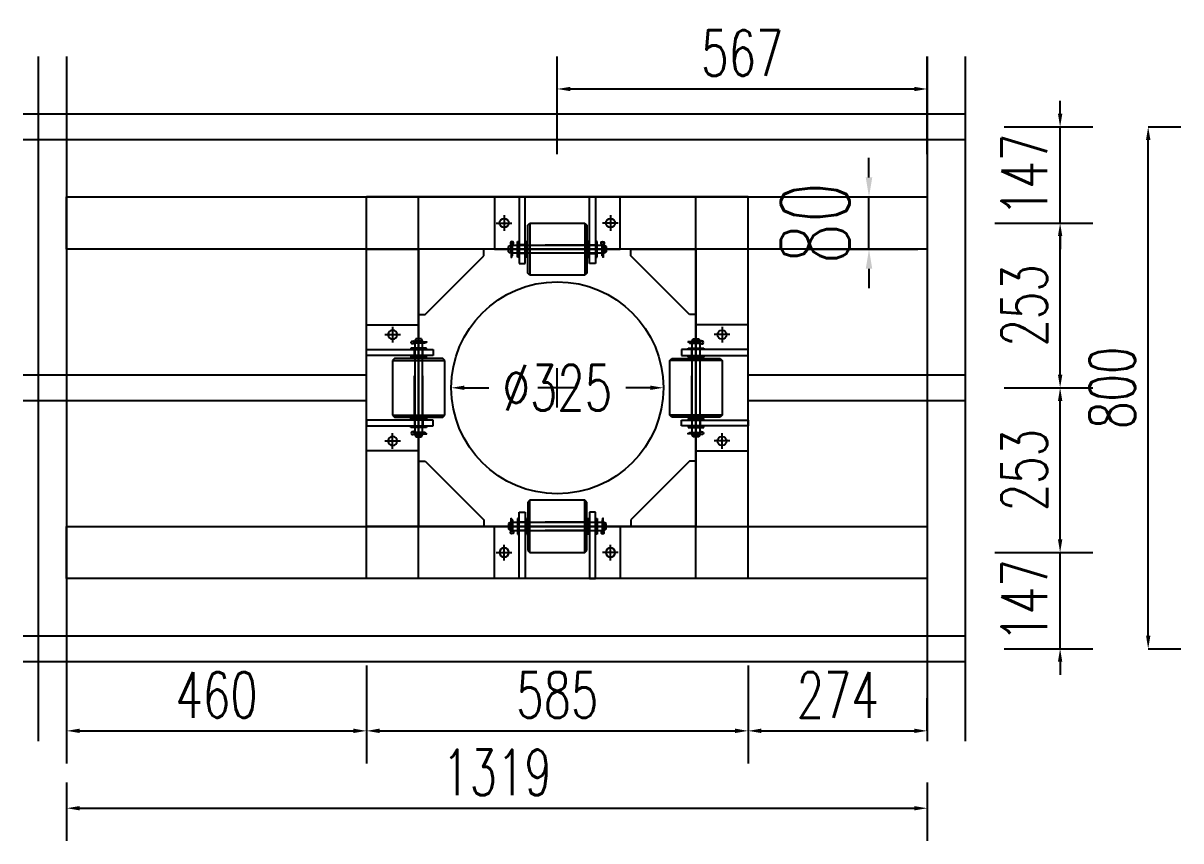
# Model space of a CAD drawing. Header units: millimetres. Extents: x -1546798 to -962116, y 1297493 to 1531173.
# Drawn here: x -1349304 to -1347529, y 1351224 to 1352477 of the extents above; entities that cross this region are included whole.
import ezdxf

# ---------------------------------------------------------------- set-up
doc = ezdxf.new("R2010")
doc.units = ezdxf.units.MM
doc.header["$LTSCALE"] = 10
doc.linetypes.add('CENTER2', pattern=[28.575, 19.05, -3.175, 3.175, -3.175])
doc.linetypes.add('DASHED2', pattern=[9.525, 6.35, -3.175])
doc.layers.get('0').update_dxf_attribs({"linetype": 'CONTINUOUS'})
doc.layers.get('DEFPOINTS').update_dxf_attribs({"linetype": 'CONTINUOUS'})
doc.layers.add('W-STEEL_FRAME钢架', color=3, linetype='CONTINUOUS')
doc.layers.add('W-STEEL_KEEL钢龙骨', color=5, linetype='CONTINUOUS')
doc.styles.add('STANDARD_T3', font='simplex.shx', dxfattribs={"width": 0.7, "bigfont": 'gbcbig.shx'})
doc.dimstyles.new('W&&20', dxfattribs={"dimtxt": 70, "dimasz": 20, "dimexe": 50, "dimexo": 60, "dimgap": 20, "dimtad": 1, "dimdec": 0, "dimzin": 0, "dimdsep": 46, "dimtxsty": 'STANDARD_T3', "dimcen": 0.09, "dimclrd": 1, "dimclre": 1, "dimclrt": 7, "dimazin": 2, "dimtfac": 1, "dimtdec": 0, "dimtix": 1, "dimtmove": 2, "dimatfit": 3, "dimfxl": 100, "dimtolj": 1, "dimtzin": 0, "dimarcsym": 0})
doc.dimstyles.new('W&&30', dxfattribs={"dimtxt": 105, "dimasz": 30, "dimexe": 75, "dimexo": 90, "dimgap": 30, "dimtad": 1, "dimdec": 0, "dimzin": 0, "dimdsep": 46, "dimtxsty": 'STANDARD_T3', "dimcen": 0.09, "dimclrd": 1, "dimclre": 1, "dimclrt": 7, "dimazin": 2, "dimtfac": 1, "dimtdec": 0, "dimtix": 1, "dimtmove": 1, "dimatfit": 3, "dimfxl": 100, "dimtolj": 1, "dimtzin": 0, "dimarcsym": 0})

# ---------------------------------------------------------------- blocks, each defined once
blk = doc.blocks.new('*D225')
at = {"color": 1, "lineweight": -2, "transparency": 16777216}
for p, q in [((-1349236.9, 1351492.2), (-1349236.9, 1351342.2)), ((-1348777.4, 1351492.2), (-1348777.4, 1351342.2)), ((-1349216.9, 1351392.2), (-1348797.4, 1351392.2))]:
    blk.add_line(p, q, dxfattribs=at)
at = {"color": 1, "transparency": 16777216}
for points in [[(-1349216.9, 1351395.6), (-1349216.9, 1351388.9), (-1349236.9, 1351392.2)], [(-1348797.4, 1351395.6), (-1348797.4, 1351388.9), (-1348777.4, 1351392.2)]]:
    blk.add_solid(points, dxfattribs=at)
at = {"layer": 'DEFPOINTS', "color": 0, "transparency": 16777216}
for p in [(-1349236.9, 1351570.1), (-1348777.4, 1351570.1), (-1348777.4, 1351392.2)]:
    blk.add_point(p, dxfattribs=at)
at = {"color": 7, "transparency": 16777216, "insert": (-1349007.2, 1351447.2), "char_height": 70, "attachment_point": 5, "style": 'STANDARD_T3'}
blk.add_mtext('\\A1;460', dxfattribs=at)
blk = doc.blocks.new('*D226')
at = {"color": 1, "lineweight": -2, "transparency": 16777216}
for p, q in [((-1348777.4, 1351492.2), (-1348777.4, 1351342.2)), ((-1348192.4, 1351492.2), (-1348192.4, 1351342.2)), ((-1348757.4, 1351392.2), (-1348212.4, 1351392.2))]:
    blk.add_line(p, q, dxfattribs=at)
at = {"color": 1, "transparency": 16777216}
for points in [[(-1348757.4, 1351395.6), (-1348757.4, 1351388.9), (-1348777.4, 1351392.2)], [(-1348212.4, 1351395.6), (-1348212.4, 1351388.9), (-1348192.4, 1351392.2)]]:
    blk.add_solid(points, dxfattribs=at)
at = {"layer": 'DEFPOINTS', "color": 0, "transparency": 16777216}
for p in [(-1348777.4, 1351570.1), (-1348192.4, 1351570.1), (-1348192.4, 1351392.2)]:
    blk.add_point(p, dxfattribs=at)
at = {"color": 7, "transparency": 16777216, "insert": (-1348484.9, 1351447.2), "char_height": 70, "attachment_point": 5, "style": 'STANDARD_T3'}
blk.add_mtext('\\A1;585', dxfattribs=at)
blk = doc.blocks.new('*D227')
at = {"color": 1, "lineweight": -2, "transparency": 16777216}
for p, q in [((-1348192.4, 1351492.2), (-1348192.4, 1351342.2)), ((-1347917.9, 1351392.2), (-1347917.9, 1351442.2)), ((-1348172.4, 1351392.2), (-1347937.9, 1351392.2))]:
    blk.add_line(p, q, dxfattribs=at)
at = {"color": 1, "transparency": 16777216}
for points in [[(-1348172.4, 1351395.6), (-1348172.4, 1351388.9), (-1348192.4, 1351392.2)], [(-1347937.9, 1351395.6), (-1347937.9, 1351388.9), (-1347917.9, 1351392.2)]]:
    blk.add_solid(points, dxfattribs=at)
at = {"layer": 'DEFPOINTS', "color": 0, "transparency": 16777216}
for p in [(-1348192.4, 1351570.1), (-1347917.9, 1351392.2), (-1347917.9, 1351392.2)]:
    blk.add_point(p, dxfattribs=at)
at = {"color": 7, "transparency": 16777216, "insert": (-1348055.2, 1351447.2), "char_height": 70, "attachment_point": 5, "style": 'STANDARD_T3'}
blk.add_mtext('\\A1;274', dxfattribs=at)
blk = doc.blocks.new('*D228')
at = {"color": 1, "lineweight": -2, "transparency": 16777216}
for p, q in [((-1349236.9, 1351312.8), (-1349236.9, 1351223.6)), ((-1347917.9, 1351312.8), (-1347917.9, 1351223.6)), ((-1349216.9, 1351273.6), (-1347937.9, 1351273.6))]:
    blk.add_line(p, q, dxfattribs=at)
at = {"color": 1, "transparency": 16777216}
for points in [[(-1349216.9, 1351276.9), (-1349216.9, 1351270.3), (-1349236.9, 1351273.6)], [(-1347937.9, 1351276.9), (-1347937.9, 1351270.3), (-1347917.9, 1351273.6)]]:
    blk.add_solid(points, dxfattribs=at)
at = {"layer": 'DEFPOINTS', "color": 0, "transparency": 16777216}
for p in [(-1349236.9, 1351372.8), (-1347917.9, 1351372.8), (-1347917.9, 1351273.6)]:
    blk.add_point(p, dxfattribs=at)
at = {"color": 7, "transparency": 16777216, "insert": (-1348577.4, 1351328.6), "char_height": 70, "attachment_point": 5, "style": 'STANDARD_T3'}
blk.add_mtext('\\A1;1319', dxfattribs=at)
blk = doc.blocks.new('*D229')
at = {"color": 1, "lineweight": -2, "transparency": 16777216}
for p, q in [((-1348484.9, 1352276.2), (-1348484.9, 1352426.2)), ((-1347917.9, 1352276.2), (-1347917.9, 1352426.2)), ((-1348464.9, 1352376.2), (-1347937.9, 1352376.2))]:
    blk.add_line(p, q, dxfattribs=at)
at = {"color": 1, "transparency": 16777216}
for points in [[(-1348464.9, 1352379.5), (-1348464.9, 1352372.8), (-1348484.9, 1352376.2)], [(-1347937.9, 1352379.5), (-1347937.9, 1352372.8), (-1347917.9, 1352376.2)]]:
    blk.add_solid(points, dxfattribs=at)
at = {"layer": 'DEFPOINTS', "color": 0, "transparency": 16777216}
for p in [(-1347917.9, 1352376.2), (-1348484.9, 1351918.1), (-1347917.9, 1351918.1)]:
    blk.add_point(p, dxfattribs=at)
at = {"color": 7, "transparency": 16777216, "insert": (-1348201.4, 1352431.2), "char_height": 70, "attachment_point": 5, "style": 'STANDARD_T3'}
blk.add_mtext('\\A1;567', dxfattribs=at)
blk = doc.blocks.new('*D230')
at = {"color": 1, "lineweight": -2, "transparency": 16777216}
for p, q in [((-1347714.3, 1351685.6), (-1347714.3, 1351705.6)), ((-1347814.3, 1351665.6), (-1347664.3, 1351665.6)), ((-1347714.3, 1351518.1), (-1347714.3, 1351665.6)), ((-1347799.9, 1351518.1), (-1347664.3, 1351518.1)), ((-1347714.3, 1351498.1), (-1347714.3, 1351478.1))]:
    blk.add_line(p, q, dxfattribs=at)
at = {"color": 1, "transparency": 16777216}
for points in [[(-1347717.6, 1351685.6), (-1347710.9, 1351685.6), (-1347714.3, 1351665.6)], [(-1347717.6, 1351498.1), (-1347710.9, 1351498.1), (-1347714.3, 1351518.1)]]:
    blk.add_solid(points, dxfattribs=at)
at = {"layer": 'DEFPOINTS', "color": 0, "transparency": 16777216}
for p in [(-1347917.9, 1351665.6), (-1347714.3, 1351665.6), (-1347859.9, 1351518.1)]:
    blk.add_point(p, dxfattribs=at)
at = {"color": 7, "transparency": 16777216, "insert": (-1347769.3, 1351591.9), "char_height": 70, "attachment_point": 5, "rotation": 90, "style": 'STANDARD_T3'}
blk.add_mtext('\\A1;147', dxfattribs=at)
blk = doc.blocks.new('*D231')
at = {"color": 1, "lineweight": -2, "transparency": 16777216}
for p, q in [((-1347799.9, 1351918.1), (-1347664.3, 1351918.1)), ((-1347714.3, 1351685.6), (-1347714.3, 1351898.1)), ((-1347814.3, 1351665.6), (-1347664.3, 1351665.6))]:
    blk.add_line(p, q, dxfattribs=at)
at = {"color": 1, "transparency": 16777216}
for points in [[(-1347717.6, 1351898.1), (-1347710.9, 1351898.1), (-1347714.3, 1351918.1)], [(-1347717.6, 1351685.6), (-1347710.9, 1351685.6), (-1347714.3, 1351665.6)]]:
    blk.add_solid(points, dxfattribs=at)
at = {"layer": 'DEFPOINTS', "color": 0, "transparency": 16777216}
for p in [(-1347859.9, 1351918.1), (-1347714.3, 1351918.1), (-1347917.9, 1351665.6)]:
    blk.add_point(p, dxfattribs=at)
at = {"color": 7, "transparency": 16777216, "insert": (-1347769.3, 1351791.9), "char_height": 70, "attachment_point": 5, "rotation": 90, "style": 'STANDARD_T3'}
blk.add_mtext('\\A1;253', dxfattribs=at)
blk = doc.blocks.new('*D232')
at = {"color": 1, "lineweight": -2, "transparency": 16777216}
for p, q in [((-1347814.3, 1352170.6), (-1347664.3, 1352170.6)), ((-1347714.3, 1351938.1), (-1347714.3, 1352150.6)), ((-1347799.9, 1351918.1), (-1347664.3, 1351918.1))]:
    blk.add_line(p, q, dxfattribs=at)
at = {"color": 1, "transparency": 16777216}
for points in [[(-1347717.6, 1352150.6), (-1347710.9, 1352150.6), (-1347714.3, 1352170.6)], [(-1347717.6, 1351938.1), (-1347710.9, 1351938.1), (-1347714.3, 1351918.1)]]:
    blk.add_solid(points, dxfattribs=at)
at = {"layer": 'DEFPOINTS', "color": 0, "transparency": 16777216}
for p in [(-1347917.9, 1352170.6), (-1347714.3, 1352170.6), (-1347859.9, 1351918.1)]:
    blk.add_point(p, dxfattribs=at)
at = {"color": 7, "transparency": 16777216, "insert": (-1347769.3, 1352044.4), "char_height": 70, "attachment_point": 5, "rotation": 90, "style": 'STANDARD_T3'}
blk.add_mtext('\\A1;253', dxfattribs=at)
blk = doc.blocks.new('*D233')
at = {"color": 1, "lineweight": -2, "transparency": 16777216}
for p, q in [((-1347714.3, 1352338.1), (-1347714.3, 1352358.1)), ((-1347799.9, 1352318.1), (-1347664.3, 1352318.1)), ((-1347714.3, 1352170.6), (-1347714.3, 1352318.1)), ((-1347814.3, 1352170.6), (-1347664.3, 1352170.6)), ((-1347714.3, 1352150.6), (-1347714.3, 1352130.6))]:
    blk.add_line(p, q, dxfattribs=at)
at = {"color": 1, "transparency": 16777216}
for points in [[(-1347717.6, 1352338.1), (-1347710.9, 1352338.1), (-1347714.3, 1352318.1)], [(-1347717.6, 1352150.6), (-1347710.9, 1352150.6), (-1347714.3, 1352170.6)]]:
    blk.add_solid(points, dxfattribs=at)
at = {"layer": 'DEFPOINTS', "color": 0, "transparency": 16777216}
for p in [(-1347859.9, 1352318.1), (-1347714.3, 1352318.1), (-1347917.9, 1352170.6)]:
    blk.add_point(p, dxfattribs=at)
at = {"color": 7, "transparency": 16777216, "insert": (-1347769.3, 1352244.4), "char_height": 70, "attachment_point": 5, "rotation": 90, "style": 'STANDARD_T3'}
blk.add_mtext('\\A1;147', dxfattribs=at)
blk = doc.blocks.new('*D234')
at = {"color": 1, "lineweight": -2, "transparency": 16777216}
for p, q in [((-1347579.3, 1352318.1), (-1347529.3, 1352318.1)), ((-1347579.3, 1351538.1), (-1347579.3, 1352298.1)), ((-1347579.3, 1351518.1), (-1347529.3, 1351518.1))]:
    blk.add_line(p, q, dxfattribs=at)
at = {"color": 1, "transparency": 16777216}
for points in [[(-1347582.6, 1352298.1), (-1347575.9, 1352298.1), (-1347579.3, 1352318.1)], [(-1347582.6, 1351538.1), (-1347575.9, 1351538.1), (-1347579.3, 1351518.1)]]:
    blk.add_solid(points, dxfattribs=at)
at = {"layer": 'DEFPOINTS', "color": 0, "transparency": 16777216}
for p in [(-1347639.3, 1352318.1), (-1347579.3, 1352318.1), (-1347639.3, 1351518.1)]:
    blk.add_point(p, dxfattribs=at)
at = {"color": 7, "transparency": 16777216, "insert": (-1347634.3, 1351918.1), "char_height": 70, "attachment_point": 5, "rotation": 90, "style": 'STANDARD_T3'}
blk.add_mtext('\\A1;800', dxfattribs=at)
blk = doc.blocks.new('*D434')
at = {"layer": 'DEFPOINTS', "color": 0, "transparency": 16777216}
for p in [(-1348647.4, 1351918.1), (-1348322.4, 1351918.1)]:
    blk.add_point(p, dxfattribs=at)
at = {"layer": 'W-STEEL_FRAME钢架', "color": 1, "lineweight": -2, "transparency": 16777216}
for p, q in [((-1348627.4, 1351918.1), (-1348590.1, 1351918.1)), ((-1348342.4, 1351918.1), (-1348379.7, 1351918.1))]:
    blk.add_line(p, q, dxfattribs=at)
at = {"layer": 'W-STEEL_FRAME钢架', "color": 1, "transparency": 16777216}
for points in [[(-1348627.4, 1351921.5), (-1348627.4, 1351914.8), (-1348647.4, 1351918.1)], [(-1348342.4, 1351921.5), (-1348342.4, 1351914.8), (-1348322.4, 1351918.1)]]:
    blk.add_solid(points, dxfattribs=at)
at = {"layer": 'W-STEEL_FRAME钢架', "color": 7, "transparency": 16777216, "insert": (-1348484.9, 1351918.1), "char_height": 70, "attachment_point": 5, "style": 'STANDARD_T3'}
blk.add_mtext('\\A1;∅325', dxfattribs=at)
blk = doc.blocks.new('*D734')
at = {"layer": 'DEFPOINTS', "color": 0, "transparency": 16777216}
for p in [(-1348192.4, 1352210.6), (-1348007.2, 1352210.6), (-1348192.4, 1352130.6)]:
    blk.add_point(p, dxfattribs=at)
at = {"layer": 'W-STEEL_FRAME钢架', "color": 1, "lineweight": -2, "transparency": 16777216}
for p, q in [((-1348007.2, 1352240.6), (-1348007.2, 1352270.6)), ((-1348102.4, 1352210.6), (-1347932.2, 1352210.6)), ((-1348007.2, 1352130.6), (-1348007.2, 1352210.6)), ((-1348102.4, 1352130.6), (-1347932.2, 1352130.6)), ((-1348007.2, 1352100.6), (-1348007.2, 1352070.6))]:
    blk.add_line(p, q, dxfattribs=at)
at = {"layer": 'W-STEEL_FRAME钢架', "color": 1, "transparency": 16777216}
for points in [[(-1348012.2, 1352240.6), (-1348002.2, 1352240.6), (-1348007.2, 1352210.6)], [(-1348012.2, 1352100.6), (-1348002.2, 1352100.6), (-1348007.2, 1352130.6)]]:
    blk.add_solid(points, dxfattribs=at)
at = {"layer": 'W-STEEL_FRAME钢架', "color": 7, "transparency": 16777216, "insert": (-1348089.7, 1352170.6), "char_height": 105, "attachment_point": 5, "rotation": 90, "style": 'STANDARD_T3'}
blk.add_mtext('\\A1;80', dxfattribs=at)

msp = doc.modelspace()

# ---------------------------------------------------------------- linework, layer by layer
for p, q in [((-1348581.4, 1352210.6), (-1348581.4, 1352130.6)), ((-1348388.4, 1352210.6), (-1348581.4, 1352210.6)), ((-1348534.4, 1352210.6), (-1348543.4, 1352210.6)), ((-1348543.4, 1352210.6), (-1348543.4, 1352108.6)), ((-1348534.4, 1352108.6), (-1348534.4, 1352210.6)), ((-1348435.4, 1352108.6), (-1348435.4, 1352210.6)), ((-1348435.4, 1352210.6), (-1348426.4, 1352210.6)), ((-1348426.4, 1352210.6), (-1348426.4, 1352108.6)), ((-1348388.4, 1352130.6), (-1348388.4, 1352210.6)), ((-1348529.9, 1352167.6), (-1348526.9, 1352170.6)), ((-1348529.9, 1352093.6), (-1348529.9, 1352167.6)), ((-1348526.9, 1352170.6), (-1348442.9, 1352170.6)), ((-1348526.9, 1352170.6), (-1348526.9, 1352090.6)), ((-1348442.9, 1352170.6), (-1348439.9, 1352167.6)), ((-1348442.9, 1352170.6), (-1348442.9, 1352090.6)), ((-1348439.9, 1352167.6), (-1348439.9, 1352093.6)), ((-1348545.9, 1352118.6), (-1348545.9, 1352142.6)), ((-1348545.9, 1352142.6), (-1348543.4, 1352142.6)), ((-1348543.4, 1352142.6), (-1348543.4, 1352118.6)), ((-1348534.4, 1352118.6), (-1348534.4, 1352142.6)), ((-1348534.4, 1352142.6), (-1348531.9, 1352142.6)), ((-1348531.9, 1352142.6), (-1348531.9, 1352118.6)), ((-1348435.4, 1352142.6), (-1348437.9, 1352142.6)), ((-1348437.9, 1352142.6), (-1348437.9, 1352118.6)), ((-1348435.4, 1352118.6), (-1348435.4, 1352142.6)), ((-1348423.9, 1352142.6), (-1348426.4, 1352142.6)), ((-1348426.4, 1352142.6), (-1348426.4, 1352118.6)), ((-1348423.9, 1352118.6), (-1348423.9, 1352142.6)), ((-1348581.4, 1352130.6), (-1348388.4, 1352130.6)), ((-1348543.4, 1352118.6), (-1348545.9, 1352118.6)), ((-1348543.4, 1352108.6), (-1348534.4, 1352108.6)), ((-1348531.9, 1352118.6), (-1348534.4, 1352118.6)), ((-1348437.9, 1352118.6), (-1348435.4, 1352118.6)), ((-1348426.4, 1352108.6), (-1348435.4, 1352108.6)), ((-1348426.4, 1352118.6), (-1348423.9, 1352118.6)), ((-1348526.9, 1352090.6), (-1348529.9, 1352093.6)), ((-1348442.9, 1352090.6), (-1348526.9, 1352090.6)), ((-1348439.9, 1352093.6), (-1348442.9, 1352090.6)), ((-1348777.4, 1352014.6), (-1348697.4, 1352014.6)), ((-1348777.4, 1351821.6), (-1348777.4, 1352014.6)), ((-1348697.4, 1352014.6), (-1348697.4, 1351821.6)), ((-1348192.4, 1352014.6), (-1348272.4, 1352014.6)), ((-1348272.4, 1352014.6), (-1348272.4, 1351821.6)), ((-1348192.4, 1351821.6), (-1348192.4, 1352014.6)), ((-1348777.4, 1351967.6), (-1348777.4, 1351976.6)), ((-1348777.4, 1351976.6), (-1348675.4, 1351976.6)), ((-1348675.4, 1351967.6), (-1348777.4, 1351967.6)), ((-1348685.4, 1351979.1), (-1348709.4, 1351979.1)), ((-1348709.4, 1351979.1), (-1348709.4, 1351976.6)), ((-1348709.4, 1351976.6), (-1348685.4, 1351976.6)), ((-1348685.4, 1351967.6), (-1348709.4, 1351967.6)), ((-1348709.4, 1351967.6), (-1348709.4, 1351965.1)), ((-1348709.4, 1351965.1), (-1348685.4, 1351965.1)), ((-1348685.4, 1351976.6), (-1348685.4, 1351979.1)), ((-1348685.4, 1351965.1), (-1348685.4, 1351967.6)), ((-1348675.4, 1351976.6), (-1348675.4, 1351967.6)), ((-1348294.4, 1351976.6), (-1348294.4, 1351967.6)), ((-1348192.4, 1351976.6), (-1348294.4, 1351976.6)), ((-1348294.4, 1351967.6), (-1348192.4, 1351967.6)), ((-1348284.4, 1351976.6), (-1348284.4, 1351979.1)), ((-1348284.4, 1351979.1), (-1348260.4, 1351979.1)), ((-1348260.4, 1351976.6), (-1348284.4, 1351976.6)), ((-1348284.4, 1351965.1), (-1348284.4, 1351967.6)), ((-1348284.4, 1351967.6), (-1348260.4, 1351967.6)), ((-1348260.4, 1351965.1), (-1348284.4, 1351965.1)), ((-1348260.4, 1351979.1), (-1348260.4, 1351976.6)), ((-1348260.4, 1351967.6), (-1348260.4, 1351965.1)), ((-1348192.4, 1351967.6), (-1348192.4, 1351976.6)), ((-1348734.4, 1351963.1), (-1348737.4, 1351960.1)), ((-1348737.4, 1351960.1), (-1348737.4, 1351876.1)), ((-1348737.4, 1351960.1), (-1348657.4, 1351960.1)), ((-1348660.4, 1351963.1), (-1348734.4, 1351963.1)), ((-1348657.4, 1351960.1), (-1348660.4, 1351963.1)), ((-1348657.4, 1351876.1), (-1348657.4, 1351960.1)), ((-1348312.4, 1351960.1), (-1348309.4, 1351963.1)), ((-1348312.4, 1351876.1), (-1348312.4, 1351960.1)), ((-1348232.4, 1351960.1), (-1348312.4, 1351960.1)), ((-1348309.4, 1351963.1), (-1348235.4, 1351963.1)), ((-1348235.4, 1351963.1), (-1348232.4, 1351960.1)), ((-1348232.4, 1351960.1), (-1348232.4, 1351876.1)), ((-1348737.4, 1351876.1), (-1348734.4, 1351873.1)), ((-1348737.4, 1351876.1), (-1348657.4, 1351876.1)), ((-1348660.4, 1351873.1), (-1348657.4, 1351876.1)), ((-1348309.4, 1351873.1), (-1348312.4, 1351876.1)), ((-1348232.4, 1351876.1), (-1348312.4, 1351876.1)), ((-1348232.4, 1351876.1), (-1348235.4, 1351873.1)), ((-1348675.4, 1351868.6), (-1348777.4, 1351868.6)), ((-1348777.4, 1351868.6), (-1348777.4, 1351859.6)), ((-1348777.4, 1351859.6), (-1348675.4, 1351859.6)), ((-1348734.4, 1351873.1), (-1348660.4, 1351873.1)), ((-1348709.4, 1351868.6), (-1348709.4, 1351871.1)), ((-1348709.4, 1351871.1), (-1348685.4, 1351871.1)), ((-1348685.4, 1351868.6), (-1348709.4, 1351868.6)), ((-1348709.4, 1351857.1), (-1348709.4, 1351859.6)), ((-1348709.4, 1351859.6), (-1348685.4, 1351859.6)), ((-1348685.4, 1351871.1), (-1348685.4, 1351868.6)), ((-1348685.4, 1351859.6), (-1348685.4, 1351857.1)), ((-1348675.4, 1351859.6), (-1348675.4, 1351868.6)), ((-1348235.4, 1351873.1), (-1348309.4, 1351873.1)), ((-1348294.4, 1351859.6), (-1348294.4, 1351868.6)), ((-1348294.4, 1351868.6), (-1348192.4, 1351868.6)), ((-1348192.4, 1351859.6), (-1348294.4, 1351859.6)), ((-1348284.4, 1351871.1), (-1348284.4, 1351868.6)), ((-1348260.4, 1351871.1), (-1348284.4, 1351871.1)), ((-1348284.4, 1351868.6), (-1348260.4, 1351868.6)), ((-1348284.4, 1351859.6), (-1348284.4, 1351857.1)), ((-1348260.4, 1351859.6), (-1348284.4, 1351859.6)), ((-1348260.4, 1351868.6), (-1348260.4, 1351871.1)), ((-1348260.4, 1351857.1), (-1348260.4, 1351859.6)), ((-1348192.4, 1351868.6), (-1348192.4, 1351859.6)), ((-1348685.4, 1351857.1), (-1348709.4, 1351857.1)), ((-1348284.4, 1351857.1), (-1348260.4, 1351857.1)), ((-1348697.4, 1351821.6), (-1348777.4, 1351821.6)), ((-1348272.4, 1351821.6), (-1348192.4, 1351821.6)), ((-1348526.9, 1351745.6), (-1348529.9, 1351742.6)), ((-1348529.9, 1351742.6), (-1348529.9, 1351668.6)), ((-1348442.9, 1351745.6), (-1348526.9, 1351745.6)), ((-1348526.9, 1351665.6), (-1348526.9, 1351745.6)), ((-1348439.9, 1351742.6), (-1348442.9, 1351745.6)), ((-1348442.9, 1351665.6), (-1348442.9, 1351745.6)), ((-1348439.9, 1351668.6), (-1348439.9, 1351742.6)), ((-1348543.4, 1351717.6), (-1348545.9, 1351717.6)), ((-1348545.9, 1351717.6), (-1348545.9, 1351693.6)), ((-1348543.4, 1351727.6), (-1348534.4, 1351727.6)), ((-1348543.4, 1351625.6), (-1348543.4, 1351727.6)), ((-1348543.4, 1351693.6), (-1348543.4, 1351717.6)), ((-1348534.4, 1351727.6), (-1348534.4, 1351625.6)), ((-1348531.9, 1351717.6), (-1348534.4, 1351717.6)), ((-1348534.4, 1351717.6), (-1348534.4, 1351693.6)), ((-1348531.9, 1351693.6), (-1348531.9, 1351717.6)), ((-1348437.9, 1351717.6), (-1348435.4, 1351717.6)), ((-1348437.9, 1351693.6), (-1348437.9, 1351717.6)), ((-1348426.4, 1351727.6), (-1348435.4, 1351727.6)), ((-1348435.4, 1351727.6), (-1348435.4, 1351625.6)), ((-1348435.4, 1351717.6), (-1348435.4, 1351693.6)), ((-1348426.4, 1351625.6), (-1348426.4, 1351727.6)), ((-1348426.4, 1351717.6), (-1348423.9, 1351717.6)), ((-1348426.4, 1351693.6), (-1348426.4, 1351717.6)), ((-1348423.9, 1351717.6), (-1348423.9, 1351693.6)), ((-1348581.4, 1351625.6), (-1348581.4, 1351705.6)), ((-1348581.4, 1351705.6), (-1348388.4, 1351705.6)), ((-1348388.4, 1351705.6), (-1348388.4, 1351625.6)), ((-1348545.9, 1351693.6), (-1348543.4, 1351693.6)), ((-1348534.4, 1351693.6), (-1348531.9, 1351693.6)), ((-1348435.4, 1351693.6), (-1348437.9, 1351693.6)), ((-1348423.9, 1351693.6), (-1348426.4, 1351693.6)), ((-1348529.9, 1351668.6), (-1348526.9, 1351665.6)), ((-1348526.9, 1351665.6), (-1348442.9, 1351665.6)), ((-1348442.9, 1351665.6), (-1348439.9, 1351668.6)), ((-1348388.4, 1351625.6), (-1348581.4, 1351625.6)), ((-1348534.4, 1351625.6), (-1348543.4, 1351625.6)), ((-1348435.4, 1351625.6), (-1348426.4, 1351625.6))]:
    msp.add_line(p, q)
at = {"color": 3, "linetype": 'CENTER2', "ltscale": 0.5}
for p, q in [((-1348566.4, 1352182.6), (-1348566.4, 1352158.6)), ((-1348403.4, 1352182.6), (-1348403.4, 1352158.6)), ((-1348578.4, 1352170.6), (-1348554.4, 1352170.6)), ((-1348391.4, 1352170.6), (-1348415.4, 1352170.6)), ((-1348529.4, 1352130.6), (-1348548.4, 1352130.6)), ((-1348440.4, 1352130.6), (-1348421.4, 1352130.6)), ((-1348749.4, 1351999.6), (-1348725.4, 1351999.6)), ((-1348737.4, 1352011.6), (-1348737.4, 1351987.6)), ((-1348220.4, 1351999.6), (-1348244.4, 1351999.6)), ((-1348232.4, 1352011.6), (-1348232.4, 1351987.6)), ((-1348697.4, 1351962.6), (-1348697.4, 1351981.6)), ((-1348272.4, 1351962.6), (-1348272.4, 1351981.6)), ((-1348697.4, 1351873.6), (-1348697.4, 1351854.6)), ((-1348272.4, 1351873.6), (-1348272.4, 1351854.6)), ((-1348737.4, 1351824.6), (-1348737.4, 1351848.6)), ((-1348232.4, 1351824.6), (-1348232.4, 1351848.6)), ((-1348749.4, 1351836.6), (-1348725.4, 1351836.6)), ((-1348220.4, 1351836.6), (-1348244.4, 1351836.6)), ((-1348529.4, 1351705.6), (-1348548.4, 1351705.6)), ((-1348440.4, 1351705.6), (-1348421.4, 1351705.6)), ((-1348578.4, 1351665.6), (-1348554.4, 1351665.6)), ((-1348566.4, 1351653.6), (-1348566.4, 1351677.6)), ((-1348391.4, 1351665.6), (-1348415.4, 1351665.6)), ((-1348403.4, 1351653.6), (-1348403.4, 1351677.6))]:
    msp.add_line(p, q, dxfattribs=at)
at = {"color": 5}
for p, q in [((-1348597.4, 1352130.6), (-1348697.4, 1352130.6)), ((-1348697.4, 1352130.6), (-1348697.4, 1352030.6)), ((-1348597.4, 1352120.6), (-1348597.4, 1352130.6)), ((-1348372.4, 1352120.6), (-1348372.4, 1352130.6)), ((-1348372.4, 1352130.6), (-1348272.4, 1352130.6)), ((-1348272.4, 1352130.6), (-1348272.4, 1352030.6)), ((-1348687.4, 1352030.6), (-1348597.4, 1352120.6)), ((-1348282.4, 1352030.6), (-1348372.4, 1352120.6)), ((-1348697.4, 1352030.6), (-1348687.4, 1352030.6)), ((-1348272.4, 1352030.6), (-1348282.4, 1352030.6)), ((-1348484.9, 1351888.1), (-1348484.9, 1351948.1)), ((-1348484.9, 1351888.1), (-1348484.9, 1351948.1)), ((-1348454.9, 1351918.1), (-1348514.9, 1351918.1)), ((-1348454.9, 1351918.1), (-1348514.9, 1351918.1)), ((-1348697.4, 1351805.6), (-1348687.4, 1351805.6)), ((-1348697.4, 1351705.6), (-1348697.4, 1351805.6)), ((-1348687.4, 1351805.6), (-1348597.4, 1351715.6)), ((-1348282.4, 1351805.6), (-1348372.4, 1351715.6)), ((-1348272.4, 1351805.6), (-1348282.4, 1351805.6)), ((-1348272.4, 1351705.6), (-1348272.4, 1351805.6)), ((-1348597.4, 1351715.6), (-1348597.4, 1351705.6)), ((-1348372.4, 1351715.6), (-1348372.4, 1351705.6)), ((-1348597.4, 1351705.6), (-1348697.4, 1351705.6)), ((-1348644.3, 1351705.6), (-1348325.5, 1351705.6)), ((-1348372.4, 1351705.6), (-1348272.4, 1351705.6))]:
    msp.add_line(p, q, dxfattribs=at)
at = {"color": 5, "lineweight": 5}
msp.add_line((-1348697.4, 1352130.6), (-1348272.4, 1352130.6), dxfattribs=at)
at = {"color": 0}
for p, q in [((-1348559.9, 1352134.9), (-1348556.9, 1352136.6)), ((-1348559.9, 1352126.4), (-1348559.9, 1352134.9)), ((-1348556.9, 1352124.6), (-1348559.9, 1352126.4)), ((-1348556.9, 1352136.6), (-1348412.9, 1352136.6)), ((-1348556.9, 1352136.6), (-1348556.9, 1352124.6)), ((-1348412.9, 1352124.6), (-1348556.9, 1352124.6)), ((-1348412.9, 1352136.6), (-1348409.9, 1352134.9)), ((-1348412.9, 1352136.6), (-1348412.9, 1352124.6)), ((-1348409.9, 1352126.4), (-1348412.9, 1352124.6)), ((-1348409.9, 1352134.9), (-1348409.9, 1352126.4)), ((-1348701.7, 1351993.1), (-1348703.4, 1351990.1)), ((-1348703.4, 1351990.1), (-1348703.4, 1351846.1)), ((-1348703.4, 1351990.1), (-1348691.4, 1351990.1)), ((-1348693.1, 1351993.1), (-1348701.7, 1351993.1)), ((-1348691.4, 1351990.1), (-1348693.1, 1351993.1)), ((-1348691.4, 1351846.1), (-1348691.4, 1351990.1)), ((-1348278.4, 1351990.1), (-1348276.7, 1351993.1)), ((-1348278.4, 1351846.1), (-1348278.4, 1351990.1)), ((-1348266.4, 1351990.1), (-1348278.4, 1351990.1)), ((-1348276.7, 1351993.1), (-1348268.1, 1351993.1)), ((-1348268.1, 1351993.1), (-1348266.4, 1351990.1)), ((-1348266.4, 1351990.1), (-1348266.4, 1351846.1)), ((-1348703.4, 1351846.1), (-1348701.7, 1351843.1)), ((-1348703.4, 1351846.1), (-1348691.4, 1351846.1)), ((-1348701.7, 1351843.1), (-1348693.1, 1351843.1)), ((-1348693.1, 1351843.1), (-1348691.4, 1351846.1)), ((-1348276.7, 1351843.1), (-1348278.4, 1351846.1)), ((-1348266.4, 1351846.1), (-1348278.4, 1351846.1)), ((-1348268.1, 1351843.1), (-1348276.7, 1351843.1)), ((-1348266.4, 1351846.1), (-1348268.1, 1351843.1)), ((-1348556.9, 1351711.6), (-1348559.9, 1351709.9)), ((-1348559.9, 1351709.9), (-1348559.9, 1351701.4)), ((-1348559.9, 1351701.4), (-1348556.9, 1351699.6)), ((-1348412.9, 1351711.6), (-1348556.9, 1351711.6)), ((-1348556.9, 1351699.6), (-1348556.9, 1351711.6)), ((-1348556.9, 1351699.6), (-1348412.9, 1351699.6)), ((-1348409.9, 1351709.9), (-1348412.9, 1351711.6)), ((-1348412.9, 1351699.6), (-1348412.9, 1351711.6)), ((-1348412.9, 1351699.6), (-1348409.9, 1351701.4)), ((-1348409.9, 1351701.4), (-1348409.9, 1351709.9))]:
    msp.add_line(p, q, dxfattribs=at)
at = {"color": 8, "linetype": 'Continuous', "lineweight": 15}
for p, q in [((-1348556.3, 1352137.6), (-1348555.4, 1352138.7)), ((-1348553, 1352136.6), (-1348555.9, 1352136.6)), ((-1348552.5, 1352137.6), (-1348553.4, 1352138.7)), ((-1348417.3, 1352137.6), (-1348416.4, 1352138.7)), ((-1348416.9, 1352136.6), (-1348414, 1352136.6)), ((-1348413.5, 1352137.6), (-1348414.4, 1352138.7)), ((-1348704.4, 1351989.5), (-1348705.5, 1351988.6)), ((-1348704.4, 1351985.7), (-1348705.5, 1351986.7)), ((-1348703.4, 1351986.2), (-1348703.4, 1351989.1)), ((-1348266.4, 1351986.2), (-1348266.4, 1351989.1)), ((-1348265.4, 1351989.5), (-1348264.3, 1351988.6)), ((-1348265.4, 1351985.7), (-1348264.3, 1351986.7)), ((-1348704.4, 1351850.5), (-1348705.5, 1351849.6)), ((-1348704.4, 1351846.7), (-1348705.5, 1351847.7)), ((-1348703.4, 1351850.1), (-1348703.4, 1351847.2)), ((-1348266.4, 1351850.1), (-1348266.4, 1351847.2)), ((-1348265.4, 1351850.5), (-1348264.3, 1351849.6)), ((-1348265.4, 1351846.7), (-1348264.3, 1351847.7)), ((-1348556.3, 1351698.6), (-1348555.4, 1351697.5)), ((-1348553, 1351699.6), (-1348555.9, 1351699.6)), ((-1348552.5, 1351698.6), (-1348553.4, 1351697.5)), ((-1348417.3, 1351698.6), (-1348416.4, 1351697.5)), ((-1348416.9, 1351699.6), (-1348414, 1351699.6)), ((-1348413.5, 1351698.6), (-1348414.4, 1351697.5))]:
    msp.add_line(p, q, dxfattribs=at)
at = {"color": 7, "linetype": 'Continuous', "lineweight": 15}
for p, q in [((-1348555.9, 1352136.6), (-1348555.9, 1352118.1)), ((-1348554.4, 1352136.6), (-1348554.4, 1352118.1)), ((-1348553, 1352120.6), (-1348553, 1352136.6)), ((-1348416.9, 1352120.6), (-1348416.9, 1352136.6)), ((-1348415.4, 1352136.6), (-1348415.4, 1352118.1)), ((-1348414, 1352136.6), (-1348414, 1352118.1)), ((-1348555.9, 1352118.1), (-1348554.4, 1352118.1)), ((-1348553, 1352120.6), (-1348554.4, 1352120.6)), ((-1348416.9, 1352120.6), (-1348415.4, 1352120.6)), ((-1348414, 1352118.1), (-1348415.4, 1352118.1)), ((-1348703.4, 1351989.1), (-1348684.9, 1351989.1)), ((-1348703.4, 1351987.6), (-1348684.9, 1351987.6)), ((-1348687.4, 1351986.2), (-1348703.4, 1351986.2)), ((-1348687.4, 1351986.2), (-1348687.4, 1351987.6)), ((-1348684.9, 1351989.1), (-1348684.9, 1351987.6)), ((-1348266.4, 1351989.1), (-1348284.9, 1351989.1)), ((-1348284.9, 1351989.1), (-1348284.9, 1351987.6)), ((-1348266.4, 1351987.6), (-1348284.9, 1351987.6)), ((-1348282.4, 1351986.2), (-1348282.4, 1351987.6)), ((-1348282.4, 1351986.2), (-1348266.4, 1351986.2)), ((-1348687.4, 1351850.1), (-1348703.4, 1351850.1)), ((-1348703.4, 1351848.6), (-1348684.9, 1351848.6)), ((-1348703.4, 1351847.2), (-1348684.9, 1351847.2)), ((-1348687.4, 1351850.1), (-1348687.4, 1351848.6)), ((-1348684.9, 1351847.2), (-1348684.9, 1351848.6)), ((-1348284.9, 1351847.2), (-1348284.9, 1351848.6)), ((-1348266.4, 1351848.6), (-1348284.9, 1351848.6)), ((-1348266.4, 1351847.2), (-1348284.9, 1351847.2)), ((-1348282.4, 1351850.1), (-1348266.4, 1351850.1)), ((-1348282.4, 1351850.1), (-1348282.4, 1351848.6)), ((-1348555.9, 1351699.6), (-1348555.9, 1351718.1)), ((-1348555.9, 1351718.1), (-1348554.4, 1351718.1)), ((-1348554.4, 1351699.6), (-1348554.4, 1351718.1)), ((-1348553, 1351715.6), (-1348554.4, 1351715.6)), ((-1348553, 1351715.6), (-1348553, 1351699.6)), ((-1348416.9, 1351715.6), (-1348416.9, 1351699.6)), ((-1348416.9, 1351715.6), (-1348415.4, 1351715.6)), ((-1348414, 1351718.1), (-1348415.4, 1351718.1)), ((-1348415.4, 1351699.6), (-1348415.4, 1351718.1)), ((-1348414, 1351699.6), (-1348414, 1351718.1))]:
    msp.add_line(p, q, dxfattribs=at)
at = {"linetype": 'DASHED2'}
for p, q in [((-1348534.4, 1352137.1), (-1348543.4, 1352137.1)), ((-1348534.4, 1352124.1), (-1348543.4, 1352124.1)), ((-1348439.9, 1352136.9), (-1348529.9, 1352136.9)), ((-1348439.9, 1352124.3), (-1348529.9, 1352124.3)), ((-1348435.4, 1352137.1), (-1348426.4, 1352137.1)), ((-1348435.4, 1352124.1), (-1348426.4, 1352124.1)), ((-1348703.9, 1351967.6), (-1348703.9, 1351976.6)), ((-1348690.9, 1351967.6), (-1348690.9, 1351976.6)), ((-1348278.9, 1351967.6), (-1348278.9, 1351976.6)), ((-1348265.9, 1351967.6), (-1348265.9, 1351976.6)), ((-1348703.7, 1351873.1), (-1348703.7, 1351963.1)), ((-1348691.1, 1351873.1), (-1348691.1, 1351963.1)), ((-1348278.7, 1351873.1), (-1348278.7, 1351963.1)), ((-1348266.1, 1351873.1), (-1348266.1, 1351963.1)), ((-1348703.9, 1351868.6), (-1348703.9, 1351859.6)), ((-1348690.9, 1351868.6), (-1348690.9, 1351859.6)), ((-1348278.9, 1351868.6), (-1348278.9, 1351859.6)), ((-1348265.9, 1351868.6), (-1348265.9, 1351859.6)), ((-1348534.4, 1351712.1), (-1348543.4, 1351712.1)), ((-1348534.4, 1351699.1), (-1348543.4, 1351699.1)), ((-1348439.9, 1351711.9), (-1348529.9, 1351711.9)), ((-1348439.9, 1351699.3), (-1348529.9, 1351699.3)), ((-1348435.4, 1351712.1), (-1348426.4, 1351712.1)), ((-1348435.4, 1351699.1), (-1348426.4, 1351699.1))]:
    msp.add_line(p, q, dxfattribs=at)
at = {"color": 3, "linetype": 'CENTER2'}
for p, q in [((-1348434.4, 1352130.6), (-1348535.4, 1352130.6)), ((-1348697.4, 1351867.7), (-1348697.4, 1351968.6)), ((-1348272.4, 1351867.7), (-1348272.4, 1351968.6)), ((-1348434.4, 1351705.6), (-1348535.4, 1351705.6))]:
    msp.add_line(p, q, dxfattribs=at)
at = {"color": 5}
msp.add_circle((-1348484.9, 1351918.1), 162.5, dxfattribs=at)
for centre, major_axis in [((-1348566.4, 1352170.6), (-4.95, 4.95)), ((-1348403.4, 1352170.6), (-4.95, 4.95)), ((-1348232.4, 1351999.6), (4.95, 4.95)), ((-1348232.4, 1351836.6), (4.95, 4.95))]:
    msp.add_ellipse(centre, major_axis=major_axis, ratio=1, start_param=0.785398, end_param=7.068583)
at = {"color": 7, "linetype": 'Continuous', "lineweight": 15}
for centre, major_axis, start_param, end_param in [((-1348554.4, 1352139.8), (2.05, 2.05), 4.648123, 9.489044), ((-1348554.4, 1352139.8), (1.03, 1.03), 4.648123, 9.489044), ((-1348557.2, 1352136.6), (-0.967, 0.967), 3.926991, 4.776655), ((-1348557.2, 1352136.6), (-1.99, 1.99), 3.926991, 4.776655), ((-1348551.6, 1352136.6), (1.99, 1.99), 1.50653, 2.356194), ((-1348551.6, 1352136.6), (0.967, 0.967), 1.50653, 2.356194), ((-1348266.4, 1351990.4), (0.967, 0.967), 3.926991, 4.776655), ((-1348266.4, 1351990.4), (1.99, 1.99), 3.926991, 4.776655), ((-1348266.4, 1351984.8), (-1.99, 1.99), 4.648123, 5.497787), ((-1348266.4, 1351984.8), (-0.967, 0.967), 4.648123, 5.497787), ((-1348263.2, 1351987.6), (2.05, 2.05), 3.077326, 7.918248), ((-1348263.2, 1351987.6), (1.03, 1.03), 3.077326, 7.918248), ((-1348706.6, 1351848.6), (2.05, 2.05), 6.218919, 11.05984), ((-1348706.6, 1351848.6), (1.03, 1.03), 6.218919, 11.05984), ((-1348703.4, 1351851.4), (-1.99, 1.99), 1.50653, 2.356194), ((-1348703.4, 1351845.8), (1.99, 1.99), 0.785398, 1.635062), ((-1348703.4, 1351851.4), (-0.967, 0.967), 1.50653, 2.356194), ((-1348703.4, 1351845.8), (0.967, 0.967), 0.785398, 1.635062), ((-1348415.4, 1351696.4), (2.05, 2.05), 1.50653, 6.347451), ((-1348418.2, 1351699.6), (0.967, 0.967), 4.648123, 5.497787), ((-1348418.2, 1351699.6), (1.99, 1.99), 4.648123, 5.497787), ((-1348412.6, 1351699.6), (-1.99, 1.99), 0.785398, 1.635062), ((-1348412.6, 1351699.6), (-0.967, 0.967), 0.785398, 1.635062), ((-1348415.4, 1351696.4), (1.03, 1.03), 1.50653, 6.347451)]:
    msp.add_ellipse(centre, major_axis=major_axis, ratio=1, start_param=start_param, end_param=end_param, dxfattribs=at)
at = {"color": 7, "linetype": 'Continuous', "lineweight": 15, "extrusion": (0, 0, -1)}
for centre, major_axis, start_param, end_param in [((-1348415.4, 1352139.8), (-2.05, 2.05), 4.648123, 9.489044), ((-1348415.4, 1352139.8), (-1.03, 1.03), 4.648123, 9.489044), ((-1348418.2, 1352136.6), (-0.967, 0.967), 1.50653, 2.356194), ((-1348418.2, 1352136.6), (-1.99, 1.99), 1.50653, 2.356194), ((-1348412.6, 1352136.6), (1.99, 1.99), 3.926991, 4.776655), ((-1348412.6, 1352136.6), (0.967, 0.967), 3.926991, 4.776655), ((-1348706.6, 1351987.6), (-2.05, 2.05), 3.077326, 7.918248), ((-1348706.6, 1351987.6), (-1.03, 1.03), 3.077326, 7.918248), ((-1348703.4, 1351990.4), (-1.99, 1.99), 3.926991, 4.776655), ((-1348703.4, 1351984.8), (1.99, 1.99), 4.648123, 5.497787), ((-1348703.4, 1351990.4), (-0.967, 0.967), 3.926991, 4.776655), ((-1348703.4, 1351984.8), (0.967, 0.967), 4.648123, 5.497787), ((-1348266.4, 1351851.4), (0.967, 0.967), 1.50653, 2.356194), ((-1348266.4, 1351851.4), (1.99, 1.99), 1.50653, 2.356194), ((-1348266.4, 1351845.8), (-1.99, 1.99), 0.785398, 1.635062), ((-1348266.4, 1351845.8), (-0.967, 0.967), 0.785398, 1.635062), ((-1348263.2, 1351848.6), (-2.05, 2.05), 6.218919, 11.05984), ((-1348263.2, 1351848.6), (-1.03, 1.03), 6.218919, 11.05984), ((-1348554.4, 1351696.4), (-2.05, 2.05), 1.50653, 6.347451), ((-1348557.2, 1351699.6), (0.967, 0.967), 0.785398, 1.635062), ((-1348557.2, 1351699.6), (1.99, 1.99), 0.785398, 1.635062), ((-1348551.6, 1351699.6), (-1.99, 1.99), 4.648123, 5.497787), ((-1348551.6, 1351699.6), (-0.967, 0.967), 4.648123, 5.497787), ((-1348554.4, 1351696.4), (-1.03, 1.03), 1.50653, 6.347451)]:
    msp.add_ellipse(centre, major_axis=major_axis, ratio=1, start_param=start_param, end_param=end_param, dxfattribs=at)
at = {"color": 0, "extrusion": (0, 0, -1)}
for centre, major_axis, start_param, end_param in [((-1348554.4, 1352130.6), (-1.13, 1.13), 5.497787, 11.780972), ((-1348415.4, 1352130.6), (-1.13, 1.13), 5.497787, 11.780972), ((-1348272.4, 1351987.6), (1.13, 1.13), -0.785398, 5.497787), ((-1348272.4, 1351848.6), (1.13, 1.13), -0.785398, 5.497787)]:
    msp.add_ellipse(centre, major_axis=major_axis, ratio=1, start_param=start_param, end_param=end_param, dxfattribs=at)
at = {"extrusion": (0, 0, -1)}
for centre, start_param, end_param in [((-1348737.4, 1351999.6), 0.785398, 7.068583), ((-1348737.4, 1351836.6), 0.785398, 7.068583), ((-1348566.4, 1351665.6), 5.497787, 11.780972), ((-1348403.4, 1351665.6), 5.497787, 11.780972)]:
    msp.add_ellipse(centre, major_axis=(-4.95, 4.95), ratio=1, start_param=start_param, end_param=end_param, dxfattribs=at)
at = {"color": 0}
for centre, major_axis, start_param, end_param in [((-1348697.4, 1351987.6), (-1.13, 1.13), -0.785398, 5.497787), ((-1348697.4, 1351848.6), (-1.13, 1.13), -0.785398, 5.497787), ((-1348554.4, 1351705.6), (1.13, 1.13), 2.356194490315848, 8.639379797495435), ((-1348415.4, 1351705.6), (1.13, 1.13), 2.356194490181853, 8.639379797361439)]:
    msp.add_ellipse(centre, major_axis=major_axis, ratio=1, start_param=start_param, end_param=end_param, dxfattribs=at)
at = {"layer": 'W-STEEL_FRAME钢架', "color": 6}
for p, q in [((-1349279.9, 1351376.2), (-1349279.9, 1352425.9)), ((-1349236.9, 1352425.9), (-1349236.9, 1351376.2))]:
    msp.add_line(p, q, dxfattribs=at)
at = {"layer": 'W-STEEL_FRAME钢架'}
for p, q in [((-1347917.9, 1352425.9), (-1347917.9, 1351376.2)), ((-1347859.9, 1352425.9), (-1347859.9, 1351376.2)), ((-1349236.9, 1352210.6), (-1347917.9, 1352210.6)), ((-1349236.9, 1352130.6), (-1349236.9, 1352210.6)), ((-1347917.9, 1352210.6), (-1347917.9, 1352130.6)), ((-1347917.9, 1352130.6), (-1349236.9, 1352130.6)), ((-1348777.4, 1352130.6), (-1348697.4, 1352130.6)), ((-1348777.4, 1351705.6), (-1348777.4, 1352130.6)), ((-1348697.4, 1352130.6), (-1348697.4, 1351705.6)), ((-1348192.4, 1352130.6), (-1348272.4, 1352130.6)), ((-1348272.4, 1352130.6), (-1348272.4, 1351705.6)), ((-1348192.4, 1351705.6), (-1348192.4, 1352130.6)), ((-1349236.9, 1351705.6), (-1347917.9, 1351705.6)), ((-1349236.9, 1351625.6), (-1349236.9, 1351705.6)), ((-1348697.4, 1351705.6), (-1348777.4, 1351705.6)), ((-1348272.4, 1351705.6), (-1348192.4, 1351705.6)), ((-1347917.9, 1351705.6), (-1347917.9, 1351625.6)), ((-1347917.9, 1351625.6), (-1349236.9, 1351625.6))]:
    msp.add_line(p, q, dxfattribs=at)
at = {"layer": 'W-STEEL_FRAME钢架', "color": 5}
for p, q in [((-1348777.4, 1351625.6), (-1348777.4, 1352210.6)), ((-1348192.4, 1352210.6), (-1348777.4, 1352210.6)), ((-1348697.4, 1351625.6), (-1348697.4, 1352210.6)), ((-1348272.4, 1351625.6), (-1348272.4, 1352210.6)), ((-1348192.4, 1351625.6), (-1348192.4, 1352210.6)), ((-1348274.1, 1352130.6), (-1348697.4, 1352130.6)), ((-1348272.4, 1351705.6), (-1348697.4, 1351705.6)), ((-1348192.4, 1351625.6), (-1348777.4, 1351625.6))]:
    msp.add_line(p, q, dxfattribs=at)
at = {"layer": 'W-STEEL_KEEL钢龙骨'}
for p, q in [((-1349303.6, 1352338.1), (-1347859.9, 1352338.1)), ((-1347859.9, 1352338.1), (-1347859.9, 1352298.1)), ((-1347859.9, 1352298.1), (-1349303.6, 1352298.1)), ((-1349303.6, 1351938.1), (-1348777.4, 1351938.1)), ((-1348192.4, 1351938.1), (-1347859.9, 1351938.1)), ((-1347859.9, 1351938.1), (-1347859.9, 1351898.1)), ((-1348777.4, 1351898.1), (-1349303.6, 1351898.1)), ((-1347859.9, 1351898.1), (-1348192.4, 1351898.1)), ((-1349303.6, 1351538.1), (-1347859.9, 1351538.1)), ((-1347859.9, 1351538.1), (-1347859.9, 1351498.1)), ((-1347859.9, 1351498.1), (-1349303.6, 1351498.1))]:
    msp.add_line(p, q, dxfattribs=at)

# ---------------------------------------------------------------- dimensions: what is measured, and where the dimension line sits
for base, p1, p2, picture, middle in [((-1347917.9, 1352376.2), (-1348484.9, 1351918.1), (-1347917.9, 1351918.1), '*D229', (-1348201.4, 1352431.2)), ((-1348777.4037, 1351392.2167), (-1349236.9306, 1351570.0582), (-1348777.4037, 1351570.0582), '*D225', (-1349007.1672, 1351447.2167)), ((-1348192.4, 1351392.2), (-1348777.4, 1351570.1), (-1348192.4, 1351570.1), '*D226', (-1348484.9, 1351447.2)), ((-1347917.9306, 1351392.2167), (-1348192.4037, 1351570.0582), (-1347917.9306, 1351392.2167), '*D227', (-1348055.1672, 1351447.2167)), ((-1347917.9, 1351273.6), (-1349236.9, 1351372.8), (-1347917.9, 1351372.8), '*D228', (-1348577.4, 1351328.6))]:
    dim = msp.add_linear_dim(base=base, p1=p1, p2=p2, dimstyle='W&&20', override={"dimfxlon": 1})
    dim.commit()
    dim.dimension.update_dxf_attribs({"geometry": picture, "text_midpoint": middle})
for base, p1, p2, picture, middle in [((-1347714.2513477, 1352318.122761), (-1347917.9306483, 1352170.622761), (-1347859.9306483, 1352318.122761), '*D233', (-1347769.2513477, 1352244.372761)), ((-1347579.3, 1352318.1), (-1347639.3, 1351518.1), (-1347639.3, 1352318.1), '*D234', (-1347634.3, 1351918.1)), ((-1347714.2513477, 1352170.622761), (-1347859.9306483, 1351918.122761), (-1347917.9306483, 1352170.622761), '*D232', (-1347769.2513477, 1352044.372761)), ((-1347714.2513477, 1351918.122761), (-1347917.9306483, 1351665.622761), (-1347859.9306483, 1351918.122761), '*D231', (-1347769.2513477, 1351791.872761)), ((-1347714.2513477, 1351665.622761), (-1347859.9306483, 1351518.122761), (-1347917.9306483, 1351665.622761), '*D230', (-1347769.2513477, 1351591.872761))]:
    dim = msp.add_linear_dim(base=base, p1=p1, p2=p2, angle=90, dimstyle='W&&20', override={"dimfxlon": 1})
    dim.commit()
    dim.dimension.update_dxf_attribs({"geometry": picture, "text_midpoint": middle})
at = {"layer": 'W-STEEL_FRAME钢架'}
dim = msp.add_linear_dim(base=(-1348007.2, 1352210.6), p1=(-1348192.4, 1352130.6), p2=(-1348192.4, 1352210.6), angle=90, dimstyle='W&&30', dxfattribs=at)
dim.commit()
dim.dimension.update_dxf_attribs({"geometry": '*D734', "text_midpoint": (-1348089.7, 1352170.6)})
dim = msp.add_diameter_dim_2p(p1=(-1348647.4, 1351918.1), p2=(-1348322.4, 1351918.1), dimstyle='W&&20', dxfattribs=at)
dim.commit()
dim.dimension.update_dxf_attribs({"geometry": '*D434', "text_midpoint": (-1348484.9, 1351918.1), "dimtype": 163})

doc.saveas('drawing.dxf')
